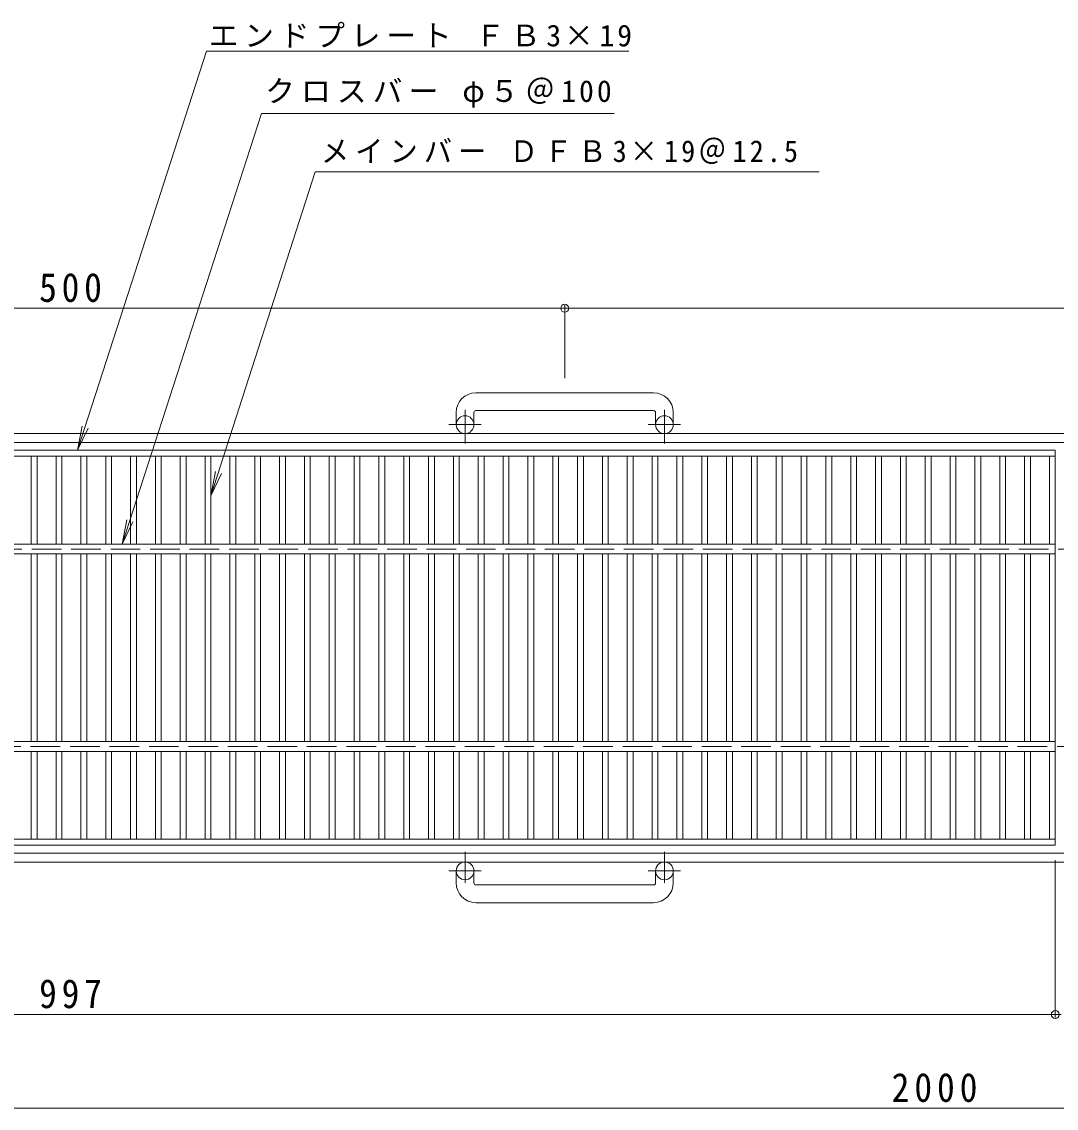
# Model space of a CAD drawing. Units: millimetres, scale not verified. Extents: x -895 to 904, y -688 to 591.
# Drawn here: x -376 to 148, y 41 to 591 of the extents above; entities that cross this region are included whole.
import ezdxf

# ---------------------------------------------------------------- set-up
doc = ezdxf.new("R2010")
doc.units = ezdxf.units.MM
doc.header["$LTSCALE"] = 5
doc.header["$PDMODE"] = 32
doc.header["$PDSIZE"] = 4
doc.linetypes.add('CHAIN1', pattern=[8, 5, -1, 1, -1])
doc.linetypes.add('DASHED3', pattern=[4, 3, -1])
for name, color, linetype, lineweight in [('B-1', 2, 'Continuous', 9), ('B-2', 3, 'Continuous', 9), ('B-4', 7, 'Continuous', 9)]:
    doc.layers.add(name, color=color, linetype=linetype, lineweight=lineweight)
doc.styles.add('ＭＳ ゴシック', font='')
doc.styles.get('ＭＳ ゴシック').set_extended_font_data('MS Gothic')

msp = doc.modelspace()

# ---------------------------------------------------------------- linework, layer by layer
at = {"layer": 'B-1'}
for p, q in [((-55.756, 403.393), (-145.756, 403.393)), ((-155.756, 393.393), (-155.756, 387.293)), ((-146.756, 393.393), (-146.756, 387.293)), ((-145.757, 394.393), (-55.756, 394.393)), ((-54.756, 393.393), (-54.756, 387.293)), ((-45.757, 393.393), (-45.757, 387.293)), ((-850.757, 382.793), (343.663, 382.793)), ((-850.757, 378.293), (343.663, 378.293)), ((343.663, 170.292), (-850.757, 170.292)), ((343.663, 165.792), (-850.757, 165.792)), ((-155.756, 155.193), (-155.756, 161.293)), ((-146.756, 155.193), (-146.756, 161.293)), ((-54.756, 155.193), (-54.756, 161.293)), ((-45.757, 155.193), (-45.757, 161.293)), ((-145.757, 154.193), (-55.756, 154.193)), ((-55.756, 145.193), (-145.756, 145.193))]:
    msp.add_line(p, q, dxfattribs=at)
at = {"layer": 'B-1', "linetype": 'CHAIN1'}
for p, q in [((-151.256, 377.686), (-151.256, 394.783)), ((-50.256, 377.686), (-50.256, 394.783)), ((-143.093, 387.293), (-159.501, 387.293)), ((-42.093, 387.293), (-58.501, 387.293)), ((-151.256, 170.9), (-151.256, 155.303)), ((-50.256, 170.9), (-50.256, 155.303)), ((-143.093, 161.293), (-159.501, 161.293)), ((-42.093, 161.293), (-58.501, 161.293))]:
    msp.add_line(p, q, dxfattribs=at)
at = {"layer": 'B-1', "linetype": 'DASHED3'}
for p, q in [((-850.757, 324.293), (343.663, 324.293)), ((343.663, 224.292), (-850.757, 224.292))]:
    msp.add_line(p, q, dxfattribs=at)
at = {"layer": 'B-1'}
for centre in [(-151.256, 387.293), (-50.256, 387.293), (-151.256, 161.293), (-50.256, 161.293)]:
    msp.add_circle(centre, 4.5, dxfattribs=at)
for centre, radius, start, end in [((-145.756, 393.393), 10, 90, 180), ((-55.756, 393.393), 10, 0, 90), ((-145.757, 393.393), 1, 90, 180), ((-55.756, 393.393), 1, 0, 90), ((-145.756, 155.193), 10, 180, 270), ((-145.757, 155.193), 1, 180, 270), ((-55.756, 155.193), 10, 270, 0), ((-55.756, 155.193), 1, 270, 0)]:
    msp.add_arc(centre, radius, start, end, dxfattribs=at)
at = {"layer": 'B-2'}
for p, q in [((-849.257, 374.293), (147.744, 374.293)), ((147.744, 374.293), (147.744, 174.293)), ((-849.257, 371.293), (147.744, 371.293)), ((-371.036, 371.293), (-371.036, 326.793)), ((-368.036, 371.293), (-368.036, 326.793)), ((-358.456, 371.293), (-358.456, 326.793)), ((-355.456, 371.293), (-355.456, 326.793)), ((-345.876, 371.293), (-345.876, 326.793)), ((-342.876, 371.293), (-342.876, 326.793)), ((-333.296, 371.293), (-333.296, 326.793)), ((-330.296, 371.293), (-330.296, 326.793)), ((-320.716, 371.293), (-320.716, 326.793)), ((-317.716, 371.293), (-317.716, 326.793)), ((-308.136, 371.293), (-308.136, 326.793)), ((-305.136, 371.293), (-305.136, 326.793)), ((-295.556, 371.293), (-295.556, 326.793)), ((-292.556, 371.293), (-292.556, 326.793)), ((-282.976, 371.293), (-282.976, 326.793)), ((-279.975, 371.293), (-279.975, 326.793)), ((-270.396, 371.293), (-270.396, 326.793)), ((-267.395, 371.293), (-267.395, 326.793)), ((-257.815, 371.293), (-257.815, 326.793)), ((-254.816, 371.293), (-254.816, 326.793)), ((-245.236, 371.293), (-245.236, 326.793)), ((-242.235, 371.293), (-242.235, 326.793)), ((-232.656, 371.293), (-232.656, 326.793)), ((-229.656, 371.293), (-229.656, 326.793)), ((-220.076, 371.293), (-220.076, 326.793)), ((-217.076, 371.293), (-217.076, 326.793)), ((-207.496, 371.293), (-207.496, 326.793)), ((-204.496, 371.293), (-204.496, 326.793)), ((-194.916, 371.293), (-194.916, 326.793)), ((-191.916, 371.293), (-191.916, 326.793)), ((-182.335, 371.293), (-182.335, 326.793)), ((-179.336, 371.293), (-179.336, 326.793)), ((-169.755, 371.293), (-169.755, 326.793)), ((-166.755, 371.293), (-166.755, 326.793)), ((-157.176, 371.293), (-157.176, 326.793)), ((-154.175, 371.293), (-154.175, 326.793)), ((-144.595, 371.293), (-144.595, 326.793)), ((-141.595, 371.293), (-141.595, 326.793)), ((-132.016, 371.293), (-132.016, 326.793)), ((-129.015, 371.293), (-129.015, 326.793)), ((-119.435, 371.293), (-119.435, 326.793)), ((-116.436, 371.293), (-116.436, 326.793)), ((-106.856, 371.293), (-106.856, 326.793)), ((-103.855, 371.293), (-103.855, 326.793)), ((-94.276, 371.293), (-94.276, 326.793)), ((-91.276, 371.293), (-91.276, 326.793)), ((-81.696, 371.293), (-81.696, 326.793)), ((-78.696, 371.293), (-78.696, 326.793)), ((-69.116, 371.293), (-69.116, 326.793)), ((-66.116, 371.293), (-66.116, 326.793)), ((-56.535, 371.293), (-56.535, 326.793)), ((-53.535, 371.293), (-53.535, 326.793)), ((-43.955, 371.293), (-43.955, 326.793)), ((-40.955, 371.293), (-40.955, 326.793)), ((-31.375, 371.293), (-31.375, 326.793)), ((-28.375, 371.293), (-28.375, 326.793)), ((-18.796, 371.293), (-18.796, 326.793)), ((-15.795, 371.293), (-15.795, 326.793)), ((-6.215, 371.293), (-6.215, 326.793)), ((-3.215, 371.293), (-3.215, 326.793)), ((6.364, 371.293), (6.364, 326.793)), ((9.364, 371.293), (9.364, 326.793)), ((18.944, 371.293), (18.944, 326.793)), ((21.944, 371.293), (21.944, 326.793)), ((31.524, 371.293), (31.524, 326.793)), ((34.525, 371.293), (34.525, 326.793)), ((44.104, 371.293), (44.104, 326.793)), ((47.104, 371.293), (47.104, 326.793)), ((56.684, 371.293), (56.684, 326.793)), ((59.684, 371.293), (59.684, 326.793)), ((69.265, 371.293), (69.265, 326.793)), ((72.265, 371.293), (72.265, 326.793)), ((81.845, 371.293), (81.845, 326.793)), ((84.845, 371.293), (84.845, 326.793)), ((94.425, 371.293), (94.425, 326.793)), ((97.425, 371.293), (97.425, 326.793)), ((107.005, 371.293), (107.005, 326.793)), ((110.005, 371.293), (110.005, 326.793)), ((119.584, 371.293), (119.584, 326.793)), ((122.585, 371.293), (122.585, 326.793)), ((132.165, 371.293), (132.165, 326.793)), ((135.164, 371.293), (135.164, 326.793)), ((144.744, 371.293), (144.744, 326.793)), ((-849.257, 326.793), (147.744, 326.793)), ((-849.257, 321.793), (147.744, 321.793)), ((-371.036, 321.793), (-371.036, 226.793)), ((-368.036, 321.793), (-368.036, 226.793)), ((-358.456, 321.793), (-358.456, 226.793)), ((-355.456, 321.793), (-355.456, 226.793)), ((-345.876, 321.793), (-345.876, 226.793)), ((-342.876, 321.793), (-342.876, 226.793)), ((-333.296, 321.793), (-333.296, 226.793)), ((-330.296, 321.793), (-330.296, 226.793)), ((-320.716, 321.793), (-320.716, 226.793)), ((-317.716, 321.793), (-317.716, 226.793)), ((-308.136, 321.793), (-308.136, 226.793)), ((-305.136, 321.793), (-305.136, 226.793)), ((-295.556, 321.793), (-295.556, 226.793)), ((-292.556, 321.793), (-292.556, 226.793)), ((-282.976, 321.793), (-282.976, 226.793)), ((-279.975, 321.793), (-279.975, 226.793)), ((-270.396, 321.793), (-270.396, 226.793)), ((-267.395, 321.793), (-267.395, 226.793)), ((-257.815, 321.793), (-257.815, 226.793)), ((-254.816, 321.793), (-254.816, 226.793)), ((-245.236, 321.793), (-245.236, 226.793)), ((-242.235, 321.793), (-242.235, 226.793)), ((-232.656, 321.793), (-232.656, 226.793)), ((-229.656, 321.793), (-229.656, 226.793)), ((-220.076, 321.793), (-220.076, 226.793)), ((-217.076, 321.793), (-217.076, 226.793)), ((-207.496, 321.793), (-207.496, 226.793)), ((-204.496, 321.793), (-204.496, 226.793)), ((-194.916, 321.793), (-194.916, 226.793)), ((-191.916, 321.793), (-191.916, 226.793)), ((-182.335, 321.793), (-182.335, 226.793)), ((-179.336, 321.793), (-179.336, 226.793)), ((-169.755, 321.793), (-169.755, 226.793)), ((-166.755, 321.793), (-166.755, 226.793)), ((-157.176, 321.793), (-157.176, 226.793)), ((-154.175, 321.793), (-154.175, 226.793)), ((-144.595, 321.793), (-144.595, 226.793)), ((-141.595, 321.793), (-141.595, 226.793)), ((-132.016, 321.793), (-132.016, 226.793)), ((-129.015, 321.793), (-129.015, 226.793)), ((-119.435, 321.793), (-119.435, 226.793)), ((-116.436, 321.793), (-116.436, 226.793)), ((-106.856, 321.793), (-106.856, 226.793)), ((-103.855, 321.793), (-103.855, 226.793)), ((-94.276, 321.793), (-94.276, 226.793)), ((-91.276, 321.793), (-91.276, 226.793)), ((-81.696, 321.793), (-81.696, 226.793)), ((-78.696, 321.793), (-78.696, 226.793)), ((-69.116, 321.793), (-69.116, 226.793)), ((-66.116, 321.793), (-66.116, 226.793)), ((-56.535, 321.793), (-56.535, 226.793)), ((-53.535, 321.793), (-53.535, 226.793)), ((-43.955, 321.793), (-43.955, 226.793)), ((-40.955, 321.793), (-40.955, 226.793)), ((-31.375, 321.793), (-31.375, 226.793)), ((-28.375, 321.793), (-28.375, 226.793)), ((-18.796, 321.793), (-18.796, 226.793)), ((-15.795, 321.793), (-15.795, 226.793)), ((-6.215, 321.793), (-6.215, 226.793)), ((-3.215, 321.793), (-3.215, 226.793)), ((6.364, 321.793), (6.364, 226.793)), ((9.364, 321.793), (9.364, 226.793)), ((18.944, 321.793), (18.944, 226.793)), ((21.944, 321.793), (21.944, 226.793)), ((31.524, 321.793), (31.524, 226.793)), ((34.525, 321.793), (34.525, 226.793)), ((44.104, 321.793), (44.104, 226.793)), ((47.104, 321.793), (47.104, 226.793)), ((56.684, 321.793), (56.684, 226.793)), ((59.684, 321.793), (59.684, 226.793)), ((69.265, 321.793), (69.265, 226.793)), ((72.265, 321.793), (72.265, 226.793)), ((81.845, 321.793), (81.845, 226.793)), ((84.845, 321.793), (84.845, 226.793)), ((94.425, 321.793), (94.425, 226.793)), ((97.425, 321.793), (97.425, 226.793)), ((107.005, 321.793), (107.005, 226.793)), ((110.005, 321.793), (110.005, 226.793)), ((119.584, 321.793), (119.584, 226.793)), ((122.585, 321.793), (122.585, 226.793)), ((132.165, 321.793), (132.165, 226.793)), ((135.164, 321.793), (135.164, 226.793)), ((144.744, 321.793), (144.744, 226.793)), ((-849.257, 226.793), (147.744, 226.793)), ((-849.257, 221.793), (147.744, 221.793)), ((-371.036, 221.793), (-371.036, 177.293)), ((-368.036, 221.793), (-368.036, 177.293)), ((-358.456, 221.793), (-358.456, 177.293)), ((-355.456, 221.793), (-355.456, 177.293)), ((-345.876, 221.793), (-345.876, 177.293)), ((-342.876, 221.793), (-342.876, 177.293)), ((-333.296, 221.793), (-333.296, 177.293)), ((-330.296, 221.793), (-330.296, 177.293)), ((-320.716, 221.793), (-320.716, 177.293)), ((-317.716, 221.793), (-317.716, 177.293)), ((-308.136, 221.793), (-308.136, 177.293)), ((-305.136, 221.793), (-305.136, 177.293)), ((-295.556, 221.793), (-295.556, 177.293)), ((-292.556, 221.793), (-292.556, 177.293)), ((-282.976, 221.793), (-282.976, 177.293)), ((-279.975, 221.793), (-279.975, 177.293)), ((-270.396, 221.793), (-270.396, 177.293)), ((-267.395, 221.793), (-267.395, 177.293)), ((-257.815, 221.793), (-257.815, 177.293)), ((-254.816, 221.793), (-254.816, 177.293)), ((-245.236, 221.793), (-245.236, 177.293)), ((-242.235, 221.793), (-242.235, 177.293)), ((-232.656, 221.793), (-232.656, 177.293)), ((-229.656, 221.793), (-229.656, 177.293)), ((-220.076, 221.793), (-220.076, 177.293)), ((-217.076, 221.793), (-217.076, 177.293)), ((-207.496, 221.793), (-207.496, 177.293)), ((-204.496, 221.793), (-204.496, 177.293)), ((-194.916, 221.793), (-194.916, 177.293)), ((-191.916, 221.793), (-191.916, 177.293)), ((-182.335, 221.793), (-182.335, 177.293)), ((-179.336, 221.793), (-179.336, 177.293)), ((-169.755, 221.793), (-169.755, 177.293)), ((-166.755, 221.793), (-166.755, 177.293)), ((-157.176, 221.793), (-157.176, 177.293)), ((-154.175, 221.793), (-154.175, 177.293)), ((-144.595, 221.793), (-144.595, 177.293)), ((-141.595, 221.793), (-141.595, 177.293)), ((-132.016, 221.793), (-132.016, 177.293)), ((-129.015, 221.793), (-129.015, 177.293)), ((-119.435, 221.793), (-119.435, 177.293)), ((-116.436, 221.793), (-116.436, 177.293)), ((-106.856, 221.793), (-106.856, 177.293)), ((-103.855, 221.793), (-103.855, 177.293)), ((-94.276, 221.793), (-94.276, 177.293)), ((-91.276, 221.793), (-91.276, 177.293)), ((-81.696, 221.793), (-81.696, 177.293)), ((-78.696, 221.793), (-78.696, 177.293)), ((-69.116, 221.793), (-69.116, 177.293)), ((-66.116, 221.793), (-66.116, 177.293)), ((-56.535, 221.793), (-56.535, 177.293)), ((-53.535, 221.793), (-53.535, 177.293)), ((-43.955, 221.793), (-43.955, 177.293)), ((-40.955, 221.793), (-40.955, 177.293)), ((-31.375, 221.793), (-31.375, 177.293)), ((-28.375, 221.793), (-28.375, 177.293)), ((-18.796, 221.793), (-18.796, 177.293)), ((-15.795, 221.793), (-15.795, 177.293)), ((-6.215, 221.793), (-6.215, 177.293)), ((-3.215, 221.793), (-3.215, 177.293)), ((6.364, 221.793), (6.364, 177.293)), ((9.364, 221.793), (9.364, 177.293)), ((18.944, 221.793), (18.944, 177.293)), ((21.944, 221.793), (21.944, 177.293)), ((31.524, 221.793), (31.524, 177.293)), ((34.525, 221.793), (34.525, 177.293)), ((44.104, 221.793), (44.104, 177.293)), ((47.104, 221.793), (47.104, 177.293)), ((56.684, 221.793), (56.684, 177.293)), ((59.684, 221.793), (59.684, 177.293)), ((69.265, 221.793), (69.265, 177.293)), ((72.265, 221.793), (72.265, 177.293)), ((81.845, 221.793), (81.845, 177.293)), ((84.845, 221.793), (84.845, 177.293)), ((94.425, 221.793), (94.425, 177.293)), ((97.425, 221.793), (97.425, 177.293)), ((107.005, 221.793), (107.005, 177.293)), ((110.005, 221.793), (110.005, 177.293)), ((119.584, 221.793), (119.584, 177.293)), ((122.585, 221.793), (122.585, 177.293)), ((132.165, 221.793), (132.165, 177.293)), ((135.164, 221.793), (135.164, 177.293)), ((144.744, 221.793), (144.744, 177.293)), ((147.744, 177.293), (-849.257, 177.293)), ((147.744, 174.293), (-849.257, 174.293))]:
    msp.add_line(p, q, dxfattribs=at)
at = {"layer": 'B-4'}
for p, q in [((-282.308, 576.434), (-347.588, 374.293)), ((-282.308, 576.434), (-68.255, 576.434)), ((-254.364, 544.908), (-324.866, 326.793)), ((-254.364, 544.908), (-75.789, 544.908)), ((-227.137, 515.352), (-279.975, 351.27)), ((-227.137, 515.352), (28.194, 515.352)), ((-600.756, 446.222), (-100.756, 446.222)), ((-100.756, 410.893), (-100.756, 447.722)), ((-100.756, 446.222), (343.663, 446.222)), ((-347.588, 374.293), (-345.288, 386.58)), ((-347.588, 374.293), (-342.187, 385.566)), ((-279.975, 351.27), (-277.676, 363.557)), ((-279.975, 351.27), (-274.574, 362.543)), ((-324.866, 326.793), (-322.566, 339.08)), ((-324.866, 326.793), (-319.464, 338.066)), ((147.744, 166.793), (147.744, 87.081)), ((-895.284, 88.581), (147.744, 88.581)), ((147.744, 88.581), (150.744, 88.581)), ((-850.757, 41.087), (343.663, 41.087))]:
    msp.add_line(p, q, dxfattribs=at)
for p in [(-100.756, 446.222), (147.744, 88.581)]:
    msp.add_point(p, dxfattribs=at)

# ---------------------------------------------------------------- texts
at = {"layer": 'B-4', "char_height": 11, "attachment_point": 7, "style": 'ＭＳ ゴシック'}
for s, insert in [('\\T1.2;エンドプレート\\~ＦＢ3×19', (-281.099, 578.225)), ('\\T1.21;クロスバー\\~φ５＠100\\~', (-252.46, 547.734)), ('\\T1.22;\\W0.95;メインバー\\~ＤＦＢ3×19＠12.5', (-224.266, 519.268))]:
    msp.add_mtext(s, dxfattribs=dict(at, insert=insert))
at = {"layer": 'B-4', "color": 2, "char_height": 14.66, "attachment_point": 7, "style": 'ＭＳ ゴシック'}
for s, insert in [('\\T1.27;\\W0.9;500', (-367.006, 449.222)), ('\\T1.27;\\W0.9;997', (-367.006, 91.581)), ('\\T1.28;\\W0.9;2000', (64.865, 44.087))]:
    msp.add_mtext(s, dxfattribs=dict(at, insert=insert))

doc.saveas('drawing.dxf')
